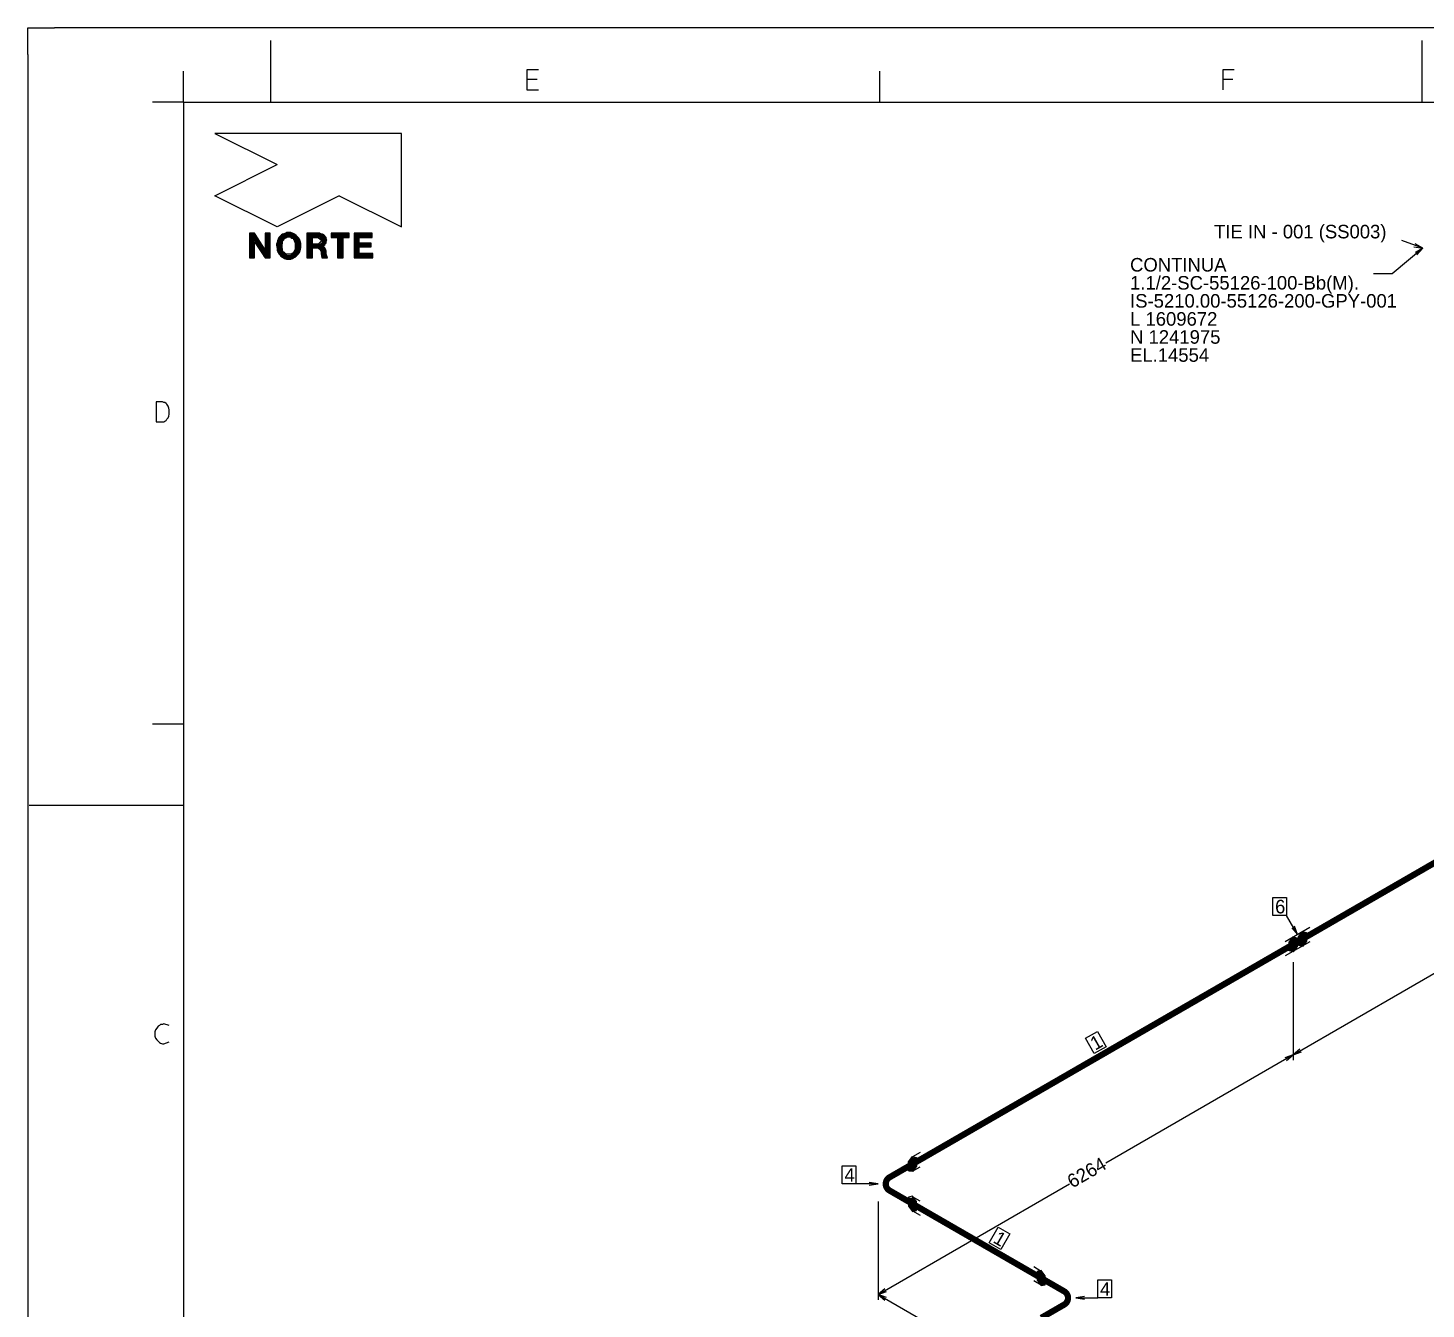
# Model space of a CAD drawing. Extents: x 0 to 608, y 0 to 422.
# Drawn here: x 0 to 224.5, y 216 to 421.7 of the extents above; entities that cross this region are included whole.
import ezdxf

# ---------------------------------------------------------------- set-up
doc = ezdxf.new("R2010")
doc.units = 0
doc.header["$MEASUREMENT"] = 0
doc.layers.add('GT_1', color=7, linetype='Continuous')
doc.styles.add('HTX1', font='O8116901', dxfattribs={"width": 1.02})

msp = doc.modelspace()

# ---------------------------------------------------------------- linework, layer by layer
at = {"linetype": 'Continuous'}
for p, q in [((592.85, 421.74), (4.26, 421.74)), ((0, 417.48), (0, 0))]:
    msp.add_line(p, q, dxfattribs=at)
at = {"layer": 'GT_1', "flags": 128}
for points in [[(0, 417.48), (0, 421.74), (4.26, 421.74)], [(0, 417.48), (0, 421.74), (4.26, 421.74)], [(39, 409.8), (39, 419.7)], [(223.9, 409.8), (223.9, 419.7)], [(25, 409.8), (25, 414.8)], [(82, 415), (80.1, 415), (80.1, 411.8), (82, 411.8)], [(80.1, 413.5), (81.8, 413.5)], [(136.8, 409.8), (136.8, 414.8)], [(193.7, 415), (191.9, 415), (191.9, 411.8)], [(191.9, 413.5), (193.5, 413.5)], [(25, 409.8), (20, 409.8)], [(25, 409.8), (25, 10)], [(25, 409.8), (583.8, 409.8)], [(60, 404.8), (30, 404.8)], [(30, 404.8), (40, 399.8)], [(60, 389.8), (60, 404.8)], [(30, 394.8), (40, 399.8)], [(40, 389.8), (30, 394.8)], [(50, 394.8), (40, 389.8)], [(50, 394.8), (60, 389.8)], [(36, 384.8), (36.4, 384.8), (36.4, 387.4), (38.1, 384.8), (38.9, 384.8), (38.9, 388.8), (38.1, 388.8), (38.1, 386.1), (36.4, 388.8), (35.6, 388.8), (35.6, 384.8), (36, 384.8)], [(35.6, 388.6), (36.5, 388.6)], [(38.1, 388.6), (38.9, 388.6)], [(40, 386.6), (40, 386.4), (40, 386), (40.2, 385.7), (40.4, 385.4), (40.6, 385.1), (40.9, 384.9), (41.2, 384.7), (41.5, 384.6), (41.9, 384.6), (42.2, 384.6), (42.5, 384.7), (42.8, 384.9), (43.1, 385.1), (43.4, 385.4), (43.6, 385.7), (43.7, 386), (43.8, 386.4), (43.8, 386.8), (43.8, 387.1), (43.7, 387.5), (43.6, 387.8), (43.4, 388.1), (43.1, 388.4), (42.8, 388.6), (42.5, 388.8), (42.2, 388.9), (41.9, 388.9), (41.6, 388.9), (41.4, 388.8), (41.1, 388.7), (40.9, 388.6), (40.7, 388.5), (40.5, 388.3), (40.3, 388.1), (40.2, 387.8), (40.1, 387.6), (40, 387.3), (39.9, 387), (39.9, 386.8), (40, 386.6)], [(40.9, 388.6), (42.9, 388.6)], [(41.3, 388.8), (42.5, 388.8)], [(45.3, 384.8), (45.7, 384.8), (45.7, 386.4), (46.3, 386.4), (46.5, 386.4), (46.7, 386.3), (46.9, 386.2), (47, 386), (47.1, 385.8), (47.1, 385.5), (47.2, 384.8), (48.1, 384.8), (47.9, 385.4), (47.9, 385.9), (47.8, 386.2), (47.7, 386.4), (47.6, 386.5), (47.5, 386.6), (47.3, 386.7), (47.5, 386.8), (47.7, 386.9), (47.8, 387.1), (47.9, 387.2), (47.9, 387.5), (48, 387.7), (47.9, 387.9), (47.9, 388.1), (47.8, 388.2), (47.6, 388.4), (47.5, 388.5), (47.3, 388.6), (47, 388.7), (46.8, 388.8), (46.6, 388.8), (44.8, 388.8), (44.8, 384.8), (45.3, 384.8)], [(44.8, 388.6), (47.3, 388.6)], [(50.2, 384.8), (50.6, 384.8), (50.6, 388.1), (51.6, 388.1), (51.6, 388.8), (48.7, 388.8), (48.7, 388.1), (49.7, 388.1), (49.7, 384.8), (50.2, 384.8)], [(48.7, 388.6), (51.6, 388.6)], [(53.9, 384.8), (55.4, 384.8), (55.4, 385.5), (53.2, 385.5), (53.2, 386.6), (55.1, 386.6), (55.1, 387.2), (53.2, 387.2), (53.2, 388.1), (55.3, 388.1), (55.3, 388.8), (52.4, 388.8), (52.4, 384.8), (53.9, 384.8)], [(52.4, 388.6), (55.3, 388.6)], [(35.6, 388.4), (36.7, 388.4)], [(35.6, 388.2), (36.8, 388.2)], [(35.6, 388), (36.9, 388)], [(35.6, 387.8), (37, 387.8)], [(35.6, 387.6), (37.2, 387.6)], [(35.6, 387.4), (36.4, 387.4)], [(35.6, 387.2), (36.4, 387.2)], [(35.6, 387), (36.4, 387)], [(35.6, 386.8), (36.4, 386.8)], [(35.6, 386.6), (36.4, 386.6)], [(35.6, 386.4), (36.4, 386.4)], [(36.5, 387.4), (37.3, 387.4)], [(36.6, 387.2), (37.4, 387.2)], [(36.7, 387), (37.5, 387)], [(36.8, 386.8), (37.7, 386.8)], [(37, 386.6), (37.8, 386.6)], [(37.1, 386.4), (37.9, 386.4)], [(38.1, 388.4), (38.9, 388.4)], [(38.1, 388.2), (38.9, 388.2)], [(38.1, 388), (38.9, 388)], [(38.1, 387.8), (38.9, 387.8)], [(38.1, 387.6), (38.9, 387.6)], [(38.1, 387.4), (38.9, 387.4)], [(38.1, 387.2), (38.9, 387.2)], [(38.1, 387), (38.9, 387)], [(38.1, 386.8), (38.9, 386.8)], [(38.1, 386.6), (38.9, 386.6)], [(38.1, 386.4), (38.9, 386.4)], [(39.9, 387), (40.8, 387)], [(39.9, 386.8), (40.8, 386.8)], [(39.9, 386.6), (40.8, 386.6)], [(40, 387.4), (40.9, 387.4)], [(40, 387.2), (40.9, 387.2)], [(40, 386.4), (40.8, 386.4)], [(40.1, 387.6), (41, 387.6)], [(40.2, 387.8), (41.1, 387.8)], [(40.3, 388), (41.3, 388)], [(40.4, 388.2), (41.7, 388.2)], [(40.6, 388.4), (43.1, 388.4)], [(40.8, 386.9), (40.8, 387), (40.9, 387.2), (40.9, 387.5), (41.1, 387.7), (41.2, 387.9), (41.3, 388), (41.5, 388.1), (41.7, 388.2), (41.9, 388.2), (42.1, 388.2), (42.2, 388.1), (42.4, 388), (42.6, 387.9), (42.7, 387.7), (42.8, 387.5), (42.9, 387.2), (42.9, 387), (42.9, 386.7), (42.9, 386.5), (42.9, 386.2), (42.8, 386), (42.7, 385.8), (42.6, 385.6), (42.4, 385.5), (42.3, 385.4), (42.1, 385.4), (41.9, 385.4), (41.7, 385.4), (41.5, 385.4), (41.3, 385.5), (41.2, 385.7), (41, 385.8), (40.9, 386), (40.9, 386.2), (40.8, 386.5), (40.8, 386.7), (40.8, 386.9)], [(42, 388.2), (43.3, 388.2)], [(42.4, 388), (43.5, 388)], [(42.6, 387.8), (43.6, 387.8)], [(42.7, 387.6), (43.7, 387.6)], [(42.8, 387.4), (43.7, 387.4)], [(42.9, 387.2), (43.8, 387.2)], [(42.9, 387), (43.8, 387)], [(42.9, 386.8), (43.8, 386.8)], [(42.9, 386.6), (43.8, 386.6)], [(42.9, 386.4), (43.8, 386.4)], [(44.8, 388.4), (47.6, 388.4)], [(44.8, 388.2), (47.8, 388.2)], [(44.8, 388), (45.7, 388)], [(44.8, 387.8), (45.7, 387.8)], [(44.8, 387.6), (45.7, 387.6)], [(44.8, 387.4), (45.7, 387.4)], [(44.8, 387.2), (45.7, 387.2)], [(44.8, 387), (47.7, 387)], [(44.8, 386.8), (47.5, 386.8)], [(44.8, 386.6), (47.5, 386.6)], [(44.8, 386.4), (47.7, 386.4)], [(46.2, 387), (45.7, 387), (45.7, 388.1), (46.6, 388.1), (47.2, 387.6), (46.6, 387), (46.2, 387)], [(46.9, 388), (47.9, 388)], [(47, 387.2), (47.9, 387.2)], [(47.1, 387.8), (48, 387.8)], [(47.2, 387.6), (48, 387.6)], [(47.2, 387.4), (47.9, 387.4)], [(48.7, 388.4), (51.6, 388.4)], [(48.7, 388.2), (51.6, 388.2)], [(49.7, 388), (50.6, 388)], [(49.7, 387.8), (50.6, 387.8)], [(49.7, 387.6), (50.6, 387.6)], [(49.7, 387.4), (50.6, 387.4)], [(49.7, 387.2), (50.6, 387.2)], [(49.7, 387), (50.6, 387)], [(49.7, 386.8), (50.6, 386.8)], [(49.7, 386.6), (50.6, 386.6)], [(49.7, 386.4), (50.6, 386.4)], [(52.4, 388.4), (55.3, 388.4)], [(52.4, 388.2), (55.3, 388.2)], [(52.4, 388), (53.2, 388)], [(52.4, 387.8), (53.2, 387.8)], [(52.4, 387.6), (53.2, 387.6)], [(52.4, 387.4), (53.2, 387.4)], [(52.4, 387.2), (55.1, 387.2)], [(52.4, 387), (55.1, 387)], [(52.4, 386.8), (55.1, 386.8)], [(52.4, 386.6), (55.1, 386.6)], [(52.4, 386.4), (53.2, 386.4)], [(224.005, 386.382), (219.106, 382.264), (216.124, 382.264)], [(224.005, 386.382), (220.668, 387.589)], [(222.585, 386.595), (224.005, 386.382), (222.798, 387.092)], [(223.082, 385.317), (224.005, 386.382), (222.798, 385.672)], [(35.6, 386.2), (36.4, 386.2)], [(35.6, 386), (36.4, 386)], [(35.6, 385.8), (36.4, 385.8)], [(35.6, 385.6), (36.4, 385.6)], [(35.6, 385.4), (36.4, 385.4)], [(35.6, 385.2), (36.4, 385.2)], [(35.6, 385), (36.4, 385)], [(35.6, 384.8), (36.4, 384.8)], [(37.2, 386.2), (38, 386.2)], [(37.3, 386), (38.9, 386)], [(37.5, 385.8), (38.9, 385.8)], [(37.6, 385.6), (38.9, 385.6)], [(37.7, 385.4), (38.9, 385.4)], [(37.8, 385.2), (38.9, 385.2)], [(38, 385), (38.9, 385)], [(38.1, 386.2), (38.9, 386.2)], [(38.1, 384.8), (38.9, 384.8)], [(40, 386.2), (40.9, 386.2)], [(40, 386), (40.9, 386)], [(40.1, 385.8), (41.1, 385.8)], [(40.2, 385.6), (41.2, 385.6)], [(40.3, 385.4), (41.6, 385.4)], [(40.5, 385.2), (43.2, 385.2)], [(40.7, 385), (43, 385)], [(41.1, 384.8), (42.7, 384.8)], [(42.2, 385.4), (43.4, 385.4)], [(42.5, 385.6), (43.5, 385.6)], [(42.7, 385.8), (43.6, 385.8)], [(42.8, 386), (43.7, 386)], [(42.9, 386.2), (43.8, 386.2)], [(44.8, 386.2), (45.7, 386.2)], [(44.8, 386), (45.7, 386)], [(44.8, 385.8), (45.7, 385.8)], [(44.8, 385.6), (45.7, 385.6)], [(44.8, 385.4), (45.7, 385.4)], [(44.8, 385.2), (45.7, 385.2)], [(44.8, 385), (45.7, 385)], [(44.8, 384.8), (45.7, 384.8)], [(46.8, 386.2), (47.8, 386.2)], [(47, 386), (47.8, 386)], [(47.1, 385.8), (47.9, 385.8)], [(47.1, 385.6), (47.9, 385.6)], [(47.1, 385.4), (47.9, 385.4)], [(47.1, 385.2), (48, 385.2)], [(47.2, 385), (48, 385)], [(47.2, 384.8), (48.1, 384.8)], [(49.7, 386.2), (50.6, 386.2)], [(49.7, 386), (50.6, 386)], [(49.7, 385.8), (50.6, 385.8)], [(49.7, 385.6), (50.6, 385.6)], [(49.7, 385.4), (50.6, 385.4)], [(49.7, 385.2), (50.6, 385.2)], [(49.7, 385), (50.6, 385)], [(49.7, 384.8), (50.6, 384.8)], [(52.4, 386.2), (53.2, 386.2)], [(52.4, 386), (53.2, 386)], [(52.4, 385.8), (53.2, 385.8)], [(52.4, 385.6), (53.2, 385.6)], [(52.4, 385.4), (55.4, 385.4)], [(52.4, 385.2), (55.4, 385.2)], [(52.4, 385), (55.4, 385)], [(52.4, 384.8), (55.4, 384.8)], [(21.7, 358.5), (21.8, 358.5), (22, 358.6), (22.2, 358.7), (22.3, 358.9), (22.5, 359.1), (22.6, 359.4), (22.7, 359.7), (22.7, 360.1), (22.7, 360.4), (22.6, 360.7), (22.5, 361), (22.3, 361.3), (22.2, 361.4), (22, 361.6), (21.8, 361.6), (21.6, 361.7), (20.6, 361.7), (20.6, 358.5), (21.6, 358.5), (21.7, 358.5)], [(25, 309.9), (20, 309.9)], [(0.2, 296.9), (25, 296.9)], [(199.936, 282.083), (202.137, 282.083), (202.137, 279.172), (199.936, 279.172), (199.936, 282.083)], [(203.912, 276.119), (202.137, 279.172)], [(205.9, 277.255), (201.924, 274.983)], [(202.989, 277.184), (203.912, 276.119), (203.415, 277.468)], [(204.054, 275.764), (204.693, 276.616), (205.332, 276.474), (205.332, 275.054), (204.693, 274.202), (204.054, 274.344), (204.054, 275.764)], [(204.381, 276.2), (205.332, 276.2)], [(204.531, 276.4), (205.332, 276.4)], [(204.693, 276.545), (204.693, 274.273)], [(205.9, 274.983), (201.924, 272.711)], [(202.563, 274.912), (203.202, 275.764), (203.841, 275.622), (203.841, 274.202), (203.202, 273.35), (202.563, 273.492), (202.563, 274.912)], [(202.563, 274.8), (203.841, 274.8)], [(202.563, 274.6), (203.841, 274.6)], [(202.563, 274.4), (203.841, 274.4)], [(202.563, 274.2), (203.839, 274.2)], [(202.563, 274), (203.689, 274)], [(202.629, 275), (203.841, 275)], [(202.779, 275.2), (203.841, 275.2)], [(202.929, 275.4), (203.841, 275.4)], [(203.079, 275.6), (203.841, 275.6)], [(203.202, 275.693), (203.202, 273.421)], [(204.054, 275.6), (205.332, 275.6)], [(204.054, 275.4), (205.332, 275.4)], [(204.054, 275.2), (205.332, 275.2)], [(204.054, 275), (205.291, 275)], [(204.054, 274.8), (205.141, 274.8)], [(204.054, 274.6), (204.991, 274.6)], [(204.054, 274.4), (204.841, 274.4)], [(204.081, 275.8), (205.332, 275.8)], [(204.231, 276), (205.332, 276)], [(202.563, 273.8), (203.539, 273.8)], [(202.563, 273.6), (203.389, 273.6)], [(203.202, 256.807), (230.963, 272.853)], [(203.202, 271.717), (203.202, 255.955)], [(203.202, 271.717), (203.202, 255.955)], [(22.7, 261.5), (21.8, 261.8), (21.6, 261.7), (21.3, 261.7), (21.1, 261.5), (20.9, 261.4), (20.7, 261.1), (20.5, 260.8), (20.4, 260.5), (20.4, 260.2), (20.4, 259.8), (20.5, 259.5), (20.7, 259.2), (20.9, 259), (21.1, 258.8), (21.3, 258.7), (21.6, 258.6), (21.8, 258.6), (22.7, 258.9)], [(169.832, 259.505), (171.749, 260.57), (173.169, 258.085), (171.252, 257.02), (169.832, 259.505)], [(203.202, 256.807), (173.098, 239.412)], [(202.137, 255.884), (203.202, 256.807), (201.853, 256.31)], [(204.267, 257.73), (203.202, 256.807), (204.551, 257.304)], [(141.432, 239.625), (142.071, 240.477), (142.71, 240.335), (142.71, 238.915), (142.071, 238.063), (141.432, 238.205), (141.432, 239.625)], [(143.278, 241.116), (142.071, 240.406), (142.071, 238.134), (143.278, 238.844)], [(130.782, 238.986), (132.983, 238.986), (132.983, 236.075), (130.782, 236.075), (130.782, 238.986)], [(141.432, 239.6), (142.71, 239.6)], [(141.432, 239.4), (142.71, 239.4)], [(141.432, 239.2), (142.71, 239.2)], [(141.432, 239), (142.71, 239)], [(141.432, 238.8), (142.624, 238.8)], [(141.432, 238.6), (142.474, 238.6)], [(141.432, 238.4), (142.324, 238.4)], [(141.455, 238.2), (142.174, 238.2)], [(141.563, 239.8), (142.71, 239.8)], [(141.713, 240), (142.71, 240)], [(141.863, 240.2), (142.71, 240.2)], [(136.533, 236.075), (132.983, 236.075)], [(135.113, 235.862), (136.533, 236.075), (135.113, 236.288)], [(136.533, 218.325), (167.276, 236.075)], [(142.71, 233.235), (142.071, 234.087), (141.432, 233.945), (141.432, 232.525), (142.071, 231.673), (142.71, 231.815), (142.71, 233.235)], [(141.432, 233.8), (142.286, 233.8)], [(141.432, 233.6), (142.436, 233.6)], [(143.278, 233.306), (142.071, 234.016), (142.071, 231.744), (143.278, 231.034)], [(136.533, 233.235), (136.533, 217.473)], [(136.533, 233.235), (136.533, 217.473)], [(141.432, 233.4), (142.586, 233.4)], [(141.432, 233.2), (142.71, 233.2)], [(141.432, 233), (142.71, 233)], [(141.432, 232.8), (142.71, 232.8)], [(141.432, 232.6), (142.71, 232.6)], [(141.526, 232.4), (142.71, 232.4)], [(141.676, 232.2), (142.71, 232.2)], [(141.826, 232), (142.71, 232)], [(141.976, 231.8), (142.642, 231.8)], [(155.845, 229.117), (157.691, 228.052), (156.271, 225.567), (154.354, 226.632), (155.845, 229.117)], [(161.525, 222.798), (162.732, 222.088), (162.732, 219.816), (161.525, 220.526)], [(163.371, 221.307), (162.732, 222.159), (162.093, 222.017), (162.093, 220.597), (162.732, 219.745), (163.371, 219.887), (163.371, 221.307)], [(162.093, 222), (162.851, 222)], [(162.093, 221.8), (163.001, 221.8)], [(162.093, 221.6), (163.151, 221.6)], [(162.093, 221.4), (163.301, 221.4)], [(162.093, 221.2), (163.371, 221.2)], [(162.093, 221), (163.371, 221)], [(162.093, 220.8), (163.371, 220.8)], [(162.093, 220.6), (163.371, 220.6)], [(162.241, 220.4), (163.371, 220.4)], [(162.391, 220.2), (163.371, 220.2)], [(171.82, 220.668), (174.021, 220.668), (174.021, 217.757), (171.82, 217.757), (171.82, 220.668)], [(137.598, 219.248), (136.533, 218.325), (137.882, 218.822)], [(137.882, 217.828), (136.533, 218.325), (137.598, 217.402)], [(136.533, 218.325), (157.549, 206.184)], [(162.541, 220), (163.371, 220)], [(169.69, 217.97), (168.27, 217.757), (169.69, 217.544)], [(168.27, 217.757), (171.82, 217.757)]]:
    msp.add_lwpolyline(points, dxfattribs=at)
at = {"layer": 'GT_1', "const_width": 1, "flags": 128}
for points in [[(263.836, 309.56), (204.693, 275.409)], [(203.202, 274.557), (142.071, 239.27)], [(142.071, 239.27), (138.379, 237.14)], [(138.379, 235.01), (142.071, 232.88)], [(142.071, 232.88), (162.732, 220.952)], [(162.732, 220.952), (166.424, 218.822)], [(166.424, 216.692), (162.732, 214.562)]]:
    msp.add_lwpolyline(points, dxfattribs=at)
for points in [[(138.379, 237.14, 0.57736), (138.379, 235.01)], [(166.424, 218.822, -0.57736), (166.424, 216.692)]]:
    msp.add_lwpolyline(points, format="xyb", dxfattribs=at)

# ---------------------------------------------------------------- texts
at = {"layer": 'GT_1', "style": 'HTX1', "width": 1.02}
for s, height, p in [('TIE IN - 001 (SS003)', 2.17437, (190.493, 387.944)), ('CONTINUA', 2.1744, (177.003, 382.619)), ('1.1/2-SC-55126-100-Bb(M).', 2.17437, (177.003, 379.72)), ('IS-5210.00-55126-200-GPY-001', 2.17437, (177.003, 376.821)), ('L 1609672', 2.1744, (177.003, 373.921)), ('N 1241975', 2.1744, (177.003, 371.022)), ('EL.14554', 2.1744, (177.003, 368.123)), ('6', 2.174, (200.291, 279.527)), ('4', 2.174, (131.137, 236.43)), ('4', 2.174, (172.175, 218.112))]:
    msp.add_text(s, height=height, dxfattribs=at).set_placement(p)
for s, height, rotation, p in [('1', 2.174, 30, (171.405, 257.458)), ('6264', 2.1744, 30, (167.72, 235.322)), ('1', 2.174, -30, (154.853, 226.751))]:
    msp.add_text(s, height=height, rotation=rotation, dxfattribs=at).set_placement(p)

doc.saveas('drawing.dxf')
